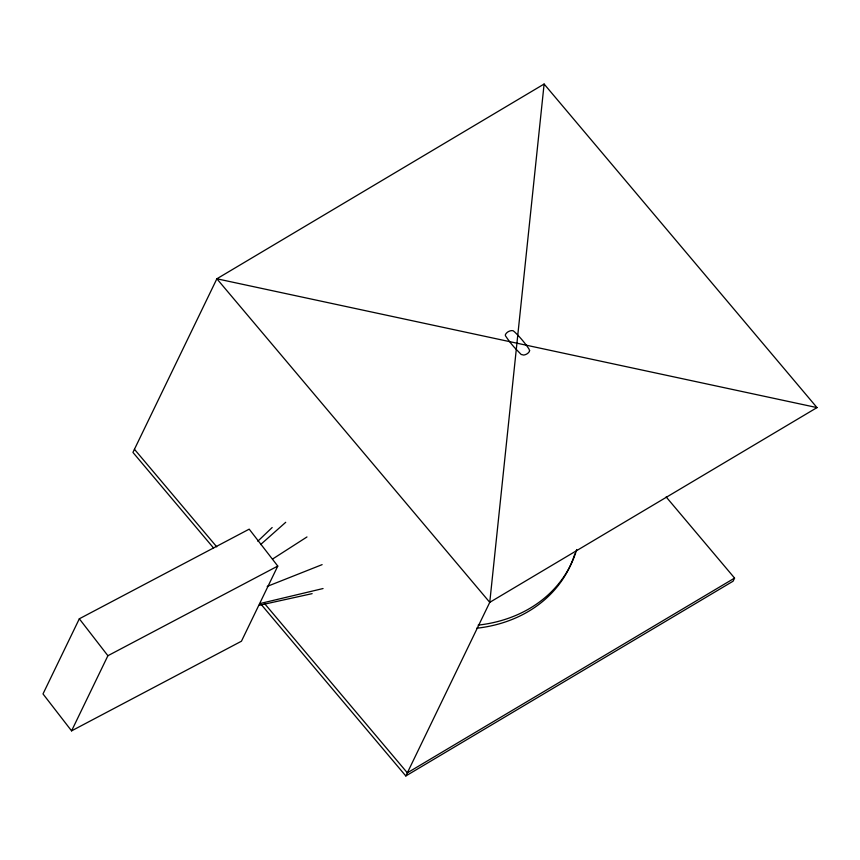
<?xml version="1.0" encoding="UTF-8"?>
<svg xmlns="http://www.w3.org/2000/svg" width="860" height="860" viewBox="0 0 860 860"><rect width="100%" height="100%" fill="white"/><g stroke="black" fill="none" stroke-linecap="round" stroke-linejoin="round"><path stroke-width="1.29" d="M213.506 547.938L132.934 452.403L216.87 278.79L544.111 84.033L489.759 602.344L405.823 775.967L261.15 604.429M79.324 618.791L43 693.923L71.573 730.86L241.445 641.216L277.769 566.073L249.196 529.147L79.324 618.791L107.898 655.718L71.573 730.86M666.145 496.929L734.58 578.081L733.075 581.209L405.823 775.967M257.817 541.209L272.158 527.535M260.601 544.563L285.724 522.299M272.502 559.086L306.977 536.952M817 407.597L489.759 602.344L216.87 278.79L817 407.597L544.111 84.033M734.58 578.081L407.339 772.839L264.396 603.354M107.898 655.718L277.769 566.073M267.191 586.413L322.124 564.633M259.602 603.645L323.059 588.541M258.925 605.375L312.126 593.647M134.45 449.275L216.752 546.852M574.824 553.904A145.598 119.701 25.8 0 1 476.644 628.251M576.716 549.519A145.598 119.701 25.8 0 1 478.16 625.123M529.61 350.6L529.19 351.794A9.998 8.224 25.8 0 1 523.708 355.062L521.171 354.471L514.42 347.483A97.771 80.388 25.8 0 1 506.959 337.991L505.669 336.099A1.989 1.634 25.8 0 1 505.519 334.454L505.852 333.895A9.998 8.224 25.8 0 1 511.334 330.627L513.044 330.702L514.559 331.874A98.459 80.947 25.8 0 1 528.868 348.827L529.61 350.6"/></g></svg>
